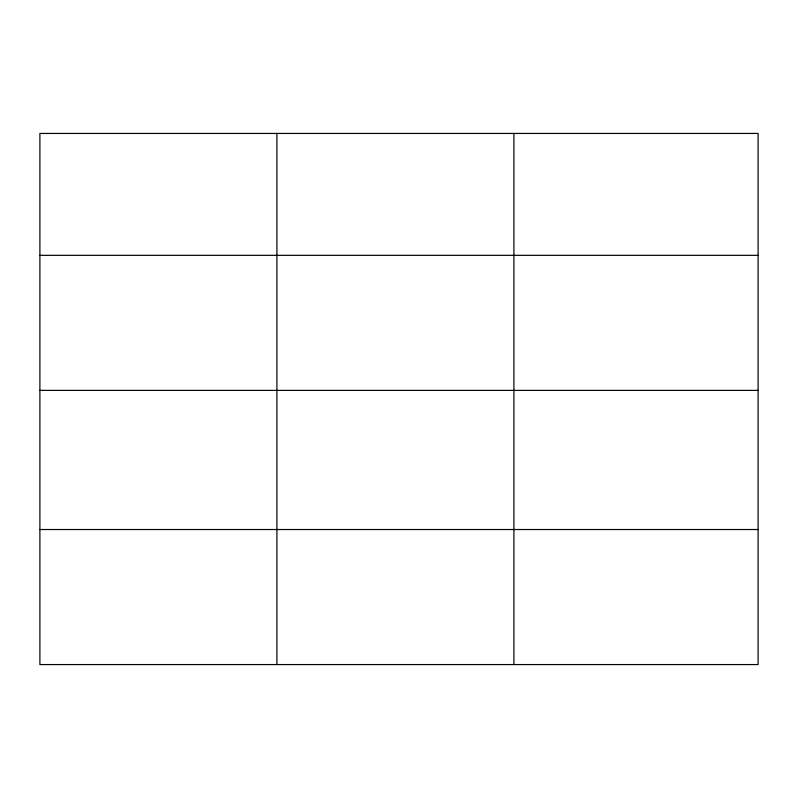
<?xml version="1.0" encoding="UTF-8"?>
<svg xmlns="http://www.w3.org/2000/svg" width="798" height="798" viewBox="0 0 798 798"><rect width="100%" height="100%" fill="white"/><g stroke="black" fill="none" stroke-linecap="round" stroke-linejoin="round"><path stroke-width="1.2" d="M758.1 390.382L758.1 133.436L39.9 133.436L39.9 664.564L758.1 664.564L758.1 390.382L39.9 390.382M39.9 255.34L758.1 255.34M39.9 529.523L758.1 529.523M513.912 133.436L513.912 664.564M276.906 133.436L276.906 664.564"/></g></svg>
